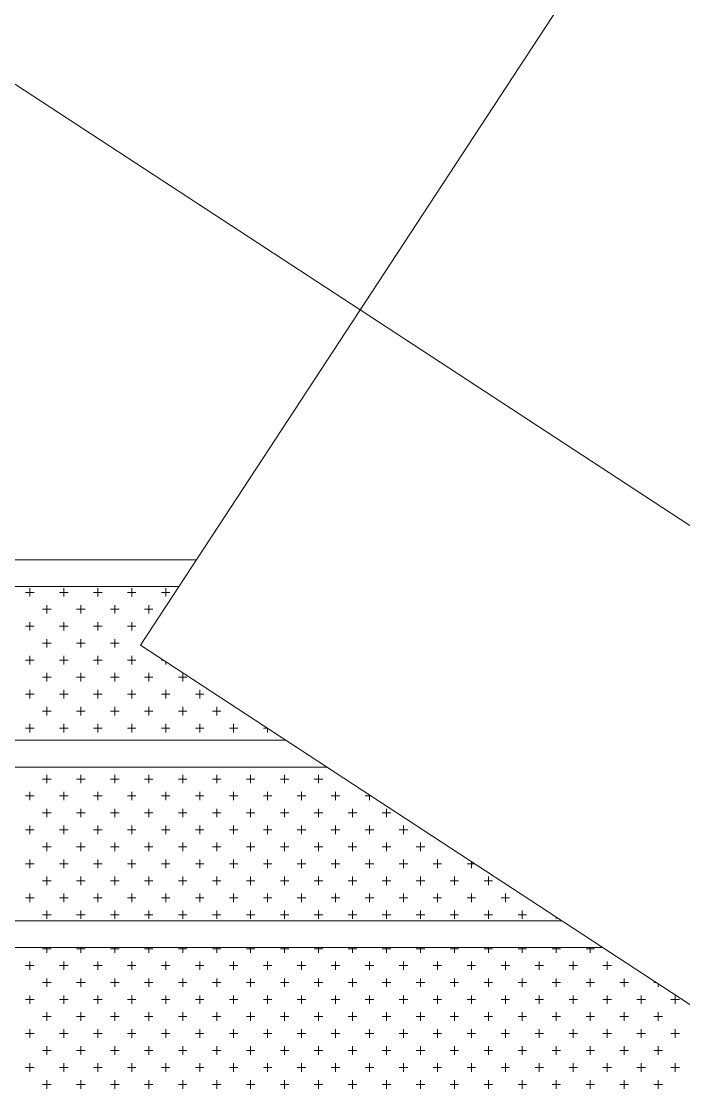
# Model space of a CAD drawing. Header units: millimetres. Extents: x -395 to 1008, y 9 to 692.
# Drawn here: x -312.488 to -310.011, y 27.542 to 31.537 of the extents above; entities that cross this region are included whole.
import ezdxf

# ---------------------------------------------------------------- set-up
doc = ezdxf.new("R2010")
doc.units = ezdxf.units.MM
doc.header["$LTSCALE"] = 0.1
doc.header["$MEASUREMENT"] = 0
doc.layers.add('.10 ultra fina', color=240, linetype='Continuous', lineweight=5)

# ---------------------------------------------------------------- blocks, each defined once
blk = doc.blocks.new('etwew')
at = {"layer": '.10 ultra fina', "color": 240, "lineweight": 5}
for p, q in [((385.5385, 95.9819), (381.1573, 89.2882)), ((379.4687, 92.1862), (381.9788, 90.5433)), ((381.9788, 90.5433), (384.4889, 88.9003)), ((356.4279, 89.6076), (381.3663, 89.6076)), ((356.4279, 89.5076), (381.3009, 89.5076)), ((380.728, 89.4862), (380.7597, 89.4862)), ((380.7439, 89.4703), (380.7439, 89.5021)), ((380.855, 89.4862), (380.8867, 89.4862)), ((380.8709, 89.4703), (380.8709, 89.5021)), ((380.982, 89.4862), (381.0137, 89.4862)), ((380.9979, 89.4703), (380.9979, 89.5021)), ((381.109, 89.4862), (381.1407, 89.4862)), ((381.1249, 89.4703), (381.1249, 89.5021)), ((381.236, 89.4862), (381.2677, 89.4862)), ((381.2519, 89.4703), (381.2519, 89.5021)), ((380.8074, 89.4068), (380.8074, 89.4386)), ((380.9344, 89.4068), (380.9344, 89.4386)), ((381.0614, 89.4068), (381.0614, 89.4386)), ((381.1884, 89.4068), (381.1884, 89.4386)), ((380.7915, 89.4227), (380.8232, 89.4227)), ((380.9185, 89.4227), (380.9502, 89.4227)), ((381.0455, 89.4227), (381.0772, 89.4227)), ((381.1725, 89.4227), (381.2042, 89.4227)), ((380.728, 89.3592), (380.7597, 89.3592)), ((380.7439, 89.3433), (380.7439, 89.3751)), ((380.855, 89.3592), (380.8867, 89.3592)), ((380.8709, 89.3433), (380.8709, 89.3751)), ((380.982, 89.3592), (381.0137, 89.3592)), ((380.9979, 89.3433), (380.9979, 89.3751)), ((381.109, 89.3592), (381.1407, 89.3592)), ((381.1249, 89.3433), (381.1249, 89.3751)), ((380.7915, 89.2957), (380.8232, 89.2957)), ((380.8074, 89.2798), (380.8074, 89.3116)), ((380.9185, 89.2957), (380.9502, 89.2957)), ((380.9344, 89.2798), (380.9344, 89.3116)), ((381.0455, 89.2957), (381.0772, 89.2957)), ((381.0614, 89.2798), (381.0614, 89.3116)), ((381.1573, 89.2882), (383.6674, 87.6453)), ((380.7439, 89.2163), (380.7439, 89.2481)), ((380.8709, 89.2163), (380.8709, 89.2481)), ((380.9979, 89.2163), (380.9979, 89.2481)), ((381.1249, 89.2163), (381.1249, 89.2481)), ((380.728, 89.2322), (380.7597, 89.2322)), ((380.855, 89.2322), (380.8867, 89.2322)), ((380.982, 89.2322), (381.0137, 89.2322)), ((381.109, 89.2322), (381.1407, 89.2322)), ((381.236, 89.2322), (381.2429, 89.2322)), ((381.2519, 89.2163), (381.2519, 89.2263)), ((380.7915, 89.1687), (380.8232, 89.1687)), ((380.8074, 89.1528), (380.8074, 89.1846)), ((380.9185, 89.1687), (380.9502, 89.1687)), ((380.9344, 89.1528), (380.9344, 89.1846)), ((381.0455, 89.1687), (381.0772, 89.1687)), ((381.0614, 89.1528), (381.0614, 89.1846)), ((381.1725, 89.1687), (381.2042, 89.1687)), ((381.1884, 89.1528), (381.1884, 89.1846)), ((381.2995, 89.1687), (381.3312, 89.1687)), ((381.3154, 89.1528), (381.3154, 89.1846)), ((380.7439, 89.0893), (380.7439, 89.1211)), ((380.8709, 89.0893), (380.8709, 89.1211)), ((380.9979, 89.0893), (380.9979, 89.1211)), ((381.1249, 89.0893), (381.1249, 89.1211)), ((381.2519, 89.0893), (381.2519, 89.1211)), ((381.3789, 89.0893), (381.3789, 89.1211)), ((380.728, 89.1052), (380.7597, 89.1052)), ((380.855, 89.1052), (380.8867, 89.1052)), ((380.982, 89.1052), (381.0137, 89.1052)), ((381.109, 89.1052), (381.1407, 89.1052)), ((381.236, 89.1052), (381.2677, 89.1052)), ((381.363, 89.1052), (381.3947, 89.1052)), ((380.7915, 89.0417), (380.8232, 89.0417)), ((380.8074, 89.0258), (380.8074, 89.0576)), ((380.9185, 89.0417), (380.9502, 89.0417)), ((380.9344, 89.0258), (380.9344, 89.0576)), ((381.0455, 89.0417), (381.0772, 89.0417)), ((381.0614, 89.0258), (381.0614, 89.0576)), ((381.1725, 89.0417), (381.2042, 89.0417)), ((381.1884, 89.0258), (381.1884, 89.0576)), ((381.2995, 89.0417), (381.3312, 89.0417)), ((381.3154, 89.0258), (381.3154, 89.0576)), ((381.4265, 89.0417), (381.4582, 89.0417)), ((381.4424, 89.0258), (381.4424, 89.0576)), ((380.7439, 88.9623), (380.7439, 88.9941)), ((380.8709, 88.9623), (380.8709, 88.9941)), ((380.9979, 88.9623), (380.9979, 88.9941)), ((381.1249, 88.9623), (381.1249, 88.9941)), ((381.2519, 88.9623), (381.2519, 88.9941)), ((381.3789, 88.9623), (381.3789, 88.9941)), ((381.5059, 88.9623), (381.5059, 88.9941)), ((380.728, 88.9782), (380.7597, 88.9782)), ((380.855, 88.9782), (380.8867, 88.9782)), ((380.982, 88.9782), (381.0137, 88.9782)), ((381.109, 88.9782), (381.1407, 88.9782)), ((381.236, 88.9782), (381.2677, 88.9782)), ((381.363, 88.9782), (381.3947, 88.9782)), ((381.49, 88.9782), (381.5217, 88.9782)), ((381.617, 88.9782), (381.631, 88.9782)), ((381.6329, 88.9623), (381.6329, 88.977)), ((356.4279, 88.9325), (381.7008, 88.9325)), ((356.4279, 88.8325), (381.8536, 88.8325)), ((380.8074, 88.7718), (380.8074, 88.8036)), ((380.9344, 88.7718), (380.9344, 88.8036)), ((381.0614, 88.7718), (381.0614, 88.8036)), ((381.1884, 88.7718), (381.1884, 88.8036)), ((381.3154, 88.7718), (381.3154, 88.8036)), ((381.4424, 88.7718), (381.4424, 88.8036)), ((381.5694, 88.7718), (381.5694, 88.8036)), ((381.6964, 88.7718), (381.6964, 88.8036)), ((381.8234, 88.7718), (381.8234, 88.8036)), ((380.7915, 88.7877), (380.8232, 88.7877)), ((380.9185, 88.7877), (380.9502, 88.7877)), ((381.0455, 88.7877), (381.0772, 88.7877)), ((381.1725, 88.7877), (381.2042, 88.7877)), ((381.2995, 88.7877), (381.3312, 88.7877)), ((381.4265, 88.7877), (381.4582, 88.7877)), ((381.5535, 88.7877), (381.5852, 88.7877)), ((381.6805, 88.7877), (381.7122, 88.7877)), ((381.8075, 88.7877), (381.8392, 88.7877)), ((380.728, 88.7242), (380.7597, 88.7242)), ((380.7439, 88.7083), (380.7439, 88.7401)), ((380.855, 88.7242), (380.8867, 88.7242)), ((380.8709, 88.7083), (380.8709, 88.7401)), ((380.982, 88.7242), (381.0137, 88.7242)), ((380.9979, 88.7083), (380.9979, 88.7401)), ((381.109, 88.7242), (381.1407, 88.7242)), ((381.1249, 88.7083), (381.1249, 88.7401)), ((381.236, 88.7242), (381.2677, 88.7242)), ((381.2519, 88.7083), (381.2519, 88.7401)), ((381.363, 88.7242), (381.3947, 88.7242)), ((381.3789, 88.7083), (381.3789, 88.7401)), ((381.49, 88.7242), (381.5217, 88.7242)), ((381.5059, 88.7083), (381.5059, 88.7401)), ((381.617, 88.7242), (381.6487, 88.7242)), ((381.6329, 88.7083), (381.6329, 88.7401)), ((381.744, 88.7242), (381.7757, 88.7242)), ((381.7599, 88.7083), (381.7599, 88.7401)), ((381.871, 88.7242), (381.9027, 88.7242)), ((381.8869, 88.7083), (381.8869, 88.7401)), ((381.998, 88.7242), (382.019, 88.7242)), ((382.0139, 88.7083), (382.0139, 88.7276)), ((380.8074, 88.6448), (380.8074, 88.6766)), ((380.9344, 88.6448), (380.9344, 88.6766)), ((381.0614, 88.6448), (381.0614, 88.6766)), ((381.1884, 88.6448), (381.1884, 88.6766)), ((381.3154, 88.6448), (381.3154, 88.6766)), ((381.4424, 88.6448), (381.4424, 88.6766)), ((381.5694, 88.6448), (381.5694, 88.6766)), ((381.6964, 88.6448), (381.6964, 88.6766)), ((381.8234, 88.6448), (381.8234, 88.6766)), ((381.9504, 88.6448), (381.9504, 88.6766)), ((382.0774, 88.6448), (382.0774, 88.6766)), ((380.7915, 88.6607), (380.8232, 88.6607)), ((380.9185, 88.6607), (380.9502, 88.6607)), ((381.0455, 88.6607), (381.0772, 88.6607)), ((381.1725, 88.6607), (381.2042, 88.6607)), ((381.2995, 88.6607), (381.3312, 88.6607)), ((381.4265, 88.6607), (381.4582, 88.6607)), ((381.5535, 88.6607), (381.5852, 88.6607)), ((381.6805, 88.6607), (381.7122, 88.6607)), ((381.8075, 88.6607), (381.8392, 88.6607)), ((381.9345, 88.6607), (381.9662, 88.6607)), ((382.0615, 88.6607), (382.0932, 88.6607)), ((380.728, 88.5972), (380.7597, 88.5972)), ((380.7439, 88.5813), (380.7439, 88.6131)), ((380.855, 88.5972), (380.8867, 88.5972)), ((380.8709, 88.5813), (380.8709, 88.6131)), ((380.982, 88.5972), (381.0137, 88.5972)), ((380.9979, 88.5813), (380.9979, 88.6131)), ((381.109, 88.5972), (381.1407, 88.5972)), ((381.1249, 88.5813), (381.1249, 88.6131)), ((381.236, 88.5972), (381.2677, 88.5972)), ((381.2519, 88.5813), (381.2519, 88.6131)), ((381.363, 88.5972), (381.3947, 88.5972)), ((381.3789, 88.5813), (381.3789, 88.6131)), ((381.49, 88.5972), (381.5217, 88.5972)), ((381.5059, 88.5813), (381.5059, 88.6131)), ((381.617, 88.5972), (381.6487, 88.5972)), ((381.6329, 88.5813), (381.6329, 88.6131)), ((381.744, 88.5972), (381.7757, 88.5972)), ((381.7599, 88.5813), (381.7599, 88.6131)), ((381.871, 88.5972), (381.9027, 88.5972)), ((381.8869, 88.5813), (381.8869, 88.6131)), ((381.998, 88.5972), (382.0297, 88.5972)), ((382.0139, 88.5813), (382.0139, 88.6131)), ((382.125, 88.5972), (382.1567, 88.5972)), ((382.1409, 88.5813), (382.1409, 88.6131)), ((380.7915, 88.5337), (380.8232, 88.5337)), ((380.8074, 88.5178), (380.8074, 88.5496)), ((380.9185, 88.5337), (380.9502, 88.5337)), ((380.9344, 88.5178), (380.9344, 88.5496)), ((381.0455, 88.5337), (381.0772, 88.5337)), ((381.0614, 88.5178), (381.0614, 88.5496)), ((381.1725, 88.5337), (381.2042, 88.5337)), ((381.1884, 88.5178), (381.1884, 88.5496)), ((381.2995, 88.5337), (381.3312, 88.5337)), ((381.3154, 88.5178), (381.3154, 88.5496)), ((381.4265, 88.5337), (381.4582, 88.5337)), ((381.4424, 88.5178), (381.4424, 88.5496)), ((381.5535, 88.5337), (381.5852, 88.5337)), ((381.5694, 88.5178), (381.5694, 88.5496)), ((381.6805, 88.5337), (381.7122, 88.5337)), ((381.6964, 88.5178), (381.6964, 88.5496)), ((381.8075, 88.5337), (381.8392, 88.5337)), ((381.8234, 88.5178), (381.8234, 88.5496)), ((381.9345, 88.5337), (381.9662, 88.5337)), ((381.9504, 88.5178), (381.9504, 88.5496)), ((382.0615, 88.5337), (382.0932, 88.5337)), ((382.0774, 88.5178), (382.0774, 88.5496)), ((382.1885, 88.5337), (382.2202, 88.5337)), ((382.2044, 88.5178), (382.2044, 88.5496)), ((382.3314, 88.5178), (382.3314, 88.5198)), ((380.7439, 88.4543), (380.7439, 88.4861)), ((380.8709, 88.4543), (380.8709, 88.4861)), ((380.9979, 88.4543), (380.9979, 88.4861)), ((381.1249, 88.4543), (381.1249, 88.4861)), ((381.2519, 88.4543), (381.2519, 88.4861)), ((381.3789, 88.4543), (381.3789, 88.4861)), ((381.5059, 88.4543), (381.5059, 88.4861)), ((381.6329, 88.4543), (381.6329, 88.4861)), ((381.7599, 88.4543), (381.7599, 88.4861)), ((381.8869, 88.4543), (381.8869, 88.4861)), ((382.0139, 88.4543), (382.0139, 88.4861)), ((382.1409, 88.4543), (382.1409, 88.4861)), ((382.2679, 88.4543), (382.2679, 88.4861)), ((382.3949, 88.4543), (382.3949, 88.4782)), ((380.728, 88.4702), (380.7597, 88.4702)), ((380.855, 88.4702), (380.8867, 88.4702)), ((380.982, 88.4702), (381.0137, 88.4702)), ((381.109, 88.4702), (381.1407, 88.4702)), ((381.236, 88.4702), (381.2677, 88.4702)), ((381.363, 88.4702), (381.3947, 88.4702)), ((381.49, 88.4702), (381.5217, 88.4702)), ((381.617, 88.4702), (381.6487, 88.4702)), ((381.744, 88.4702), (381.7757, 88.4702)), ((381.871, 88.4702), (381.9027, 88.4702)), ((381.998, 88.4702), (382.0297, 88.4702)), ((382.125, 88.4702), (382.1567, 88.4702)), ((382.252, 88.4702), (382.2837, 88.4702)), ((382.379, 88.4702), (382.4071, 88.4702)), ((380.7915, 88.4067), (380.8232, 88.4067)), ((380.8074, 88.3908), (380.8074, 88.4226)), ((380.9185, 88.4067), (380.9502, 88.4067)), ((380.9344, 88.3908), (380.9344, 88.4226)), ((381.0455, 88.4067), (381.0772, 88.4067)), ((381.0614, 88.3908), (381.0614, 88.4226)), ((381.1725, 88.4067), (381.2042, 88.4067)), ((381.1884, 88.3908), (381.1884, 88.4226)), ((381.2995, 88.4067), (381.3312, 88.4067)), ((381.3154, 88.3908), (381.3154, 88.4226)), ((381.4265, 88.4067), (381.4582, 88.4067)), ((381.4424, 88.3908), (381.4424, 88.4226)), ((381.5535, 88.4067), (381.5852, 88.4067)), ((381.5694, 88.3908), (381.5694, 88.4226)), ((381.6805, 88.4067), (381.7122, 88.4067)), ((381.6964, 88.3908), (381.6964, 88.4226)), ((381.8075, 88.4067), (381.8392, 88.4067)), ((381.8234, 88.3908), (381.8234, 88.4226)), ((381.9345, 88.4067), (381.9662, 88.4067)), ((381.9504, 88.3908), (381.9504, 88.4226)), ((382.0615, 88.4067), (382.0932, 88.4067)), ((382.0774, 88.3908), (382.0774, 88.4226)), ((382.1885, 88.4067), (382.2202, 88.4067)), ((382.2044, 88.3908), (382.2044, 88.4226)), ((382.3155, 88.4067), (382.3472, 88.4067)), ((382.3314, 88.3908), (382.3314, 88.4226)), ((382.4425, 88.4067), (382.4742, 88.4067)), ((382.4584, 88.3908), (382.4584, 88.4226)), ((380.7439, 88.3273), (380.7439, 88.3591)), ((380.8709, 88.3273), (380.8709, 88.3591)), ((380.9979, 88.3273), (380.9979, 88.3591)), ((381.1249, 88.3273), (381.1249, 88.3591)), ((381.2519, 88.3273), (381.2519, 88.3591)), ((381.3789, 88.3273), (381.3789, 88.3591)), ((381.5059, 88.3273), (381.5059, 88.3591)), ((381.6329, 88.3273), (381.6329, 88.3591)), ((381.7599, 88.3273), (381.7599, 88.3591)), ((381.8869, 88.3273), (381.8869, 88.3591)), ((382.0139, 88.3273), (382.0139, 88.3591)), ((382.1409, 88.3273), (382.1409, 88.3591)), ((382.2679, 88.3273), (382.2679, 88.3591)), ((382.3949, 88.3273), (382.3949, 88.3591)), ((382.5219, 88.3273), (382.5219, 88.3591)), ((380.728, 88.3432), (380.7597, 88.3432)), ((380.855, 88.3432), (380.8867, 88.3432)), ((380.982, 88.3432), (381.0137, 88.3432)), ((381.109, 88.3432), (381.1407, 88.3432)), ((381.236, 88.3432), (381.2677, 88.3432)), ((381.363, 88.3432), (381.3947, 88.3432)), ((381.49, 88.3432), (381.5217, 88.3432)), ((381.617, 88.3432), (381.6487, 88.3432)), ((381.744, 88.3432), (381.7757, 88.3432)), ((381.871, 88.3432), (381.9027, 88.3432)), ((381.998, 88.3432), (382.0297, 88.3432)), ((382.125, 88.3432), (382.1567, 88.3432)), ((382.252, 88.3432), (382.2837, 88.3432)), ((382.379, 88.3432), (382.4107, 88.3432)), ((382.506, 88.3432), (382.5377, 88.3432)), ((380.7915, 88.2797), (380.8232, 88.2797)), ((380.8074, 88.2638), (380.8074, 88.2956)), ((380.9185, 88.2797), (380.9502, 88.2797)), ((380.9344, 88.2638), (380.9344, 88.2956)), ((381.0455, 88.2797), (381.0772, 88.2797)), ((381.0614, 88.2638), (381.0614, 88.2956)), ((381.1725, 88.2797), (381.2042, 88.2797)), ((381.1884, 88.2638), (381.1884, 88.2956)), ((381.2995, 88.2797), (381.3312, 88.2797)), ((381.3154, 88.2638), (381.3154, 88.2956)), ((381.4265, 88.2797), (381.4582, 88.2797)), ((381.4424, 88.2638), (381.4424, 88.2956)), ((381.5535, 88.2797), (381.5852, 88.2797)), ((381.5694, 88.2638), (381.5694, 88.2956)), ((381.6805, 88.2797), (381.7122, 88.2797)), ((381.6964, 88.2638), (381.6964, 88.2956)), ((381.8075, 88.2797), (381.8392, 88.2797)), ((381.8234, 88.2638), (381.8234, 88.2956)), ((381.9345, 88.2797), (381.9662, 88.2797)), ((381.9504, 88.2638), (381.9504, 88.2956)), ((382.0615, 88.2797), (382.0932, 88.2797)), ((382.0774, 88.2638), (382.0774, 88.2956)), ((382.1885, 88.2797), (382.2202, 88.2797)), ((382.2044, 88.2638), (382.2044, 88.2956)), ((382.3155, 88.2797), (382.3472, 88.2797)), ((382.3314, 88.2638), (382.3314, 88.2956)), ((382.4425, 88.2797), (382.4742, 88.2797)), ((382.4584, 88.2638), (382.4584, 88.2956)), ((382.5695, 88.2797), (382.6012, 88.2797)), ((382.5854, 88.2638), (382.5854, 88.2956)), ((382.6965, 88.2797), (382.6981, 88.2797)), ((356.4279, 88.2574), (382.7322, 88.2574)), ((382.7124, 88.2638), (382.7124, 88.2704)), ((356.4279, 88.1574), (382.885, 88.1574)), ((380.8074, 88.1368), (380.8074, 88.1574)), ((380.9344, 88.1368), (380.9344, 88.1574)), ((381.0614, 88.1368), (381.0614, 88.1574)), ((381.1884, 88.1368), (381.1884, 88.1574)), ((381.3154, 88.1368), (381.3154, 88.1574)), ((381.4424, 88.1368), (381.4424, 88.1574)), ((381.5694, 88.1368), (381.5694, 88.1574)), ((381.6964, 88.1368), (381.6964, 88.1574)), ((381.8234, 88.1368), (381.8234, 88.1574)), ((381.9504, 88.1368), (381.9504, 88.1574)), ((382.0774, 88.1368), (382.0774, 88.1574)), ((382.2044, 88.1368), (382.2044, 88.1574)), ((382.3314, 88.1368), (382.3314, 88.1574)), ((382.4584, 88.1368), (382.4584, 88.1574)), ((382.5854, 88.1368), (382.5854, 88.1574)), ((382.7124, 88.1368), (382.7124, 88.1574)), ((382.8394, 88.1368), (382.8394, 88.1574)), ((380.7915, 88.1527), (380.8232, 88.1527)), ((380.9185, 88.1527), (380.9502, 88.1527)), ((381.0455, 88.1527), (381.0772, 88.1527)), ((381.1725, 88.1527), (381.2042, 88.1527)), ((381.2995, 88.1527), (381.3312, 88.1527)), ((381.4265, 88.1527), (381.4582, 88.1527)), ((381.5535, 88.1527), (381.5852, 88.1527)), ((381.6805, 88.1527), (381.7122, 88.1527)), ((381.8075, 88.1527), (381.8392, 88.1527)), ((381.9345, 88.1527), (381.9662, 88.1527)), ((382.0615, 88.1527), (382.0932, 88.1527)), ((382.1885, 88.1527), (382.2202, 88.1527)), ((382.3155, 88.1527), (382.3472, 88.1527)), ((382.4425, 88.1527), (382.4742, 88.1527)), ((382.5695, 88.1527), (382.6012, 88.1527)), ((382.6965, 88.1527), (382.7282, 88.1527)), ((382.8235, 88.1527), (382.8552, 88.1527)), ((380.728, 88.0892), (380.7597, 88.0892)), ((380.7439, 88.0733), (380.7439, 88.1051)), ((380.855, 88.0892), (380.8867, 88.0892)), ((380.8709, 88.0733), (380.8709, 88.1051)), ((380.982, 88.0892), (381.0137, 88.0892)), ((380.9979, 88.0733), (380.9979, 88.1051)), ((381.109, 88.0892), (381.1407, 88.0892)), ((381.1249, 88.0733), (381.1249, 88.1051)), ((381.236, 88.0892), (381.2677, 88.0892)), ((381.2519, 88.0733), (381.2519, 88.1051)), ((381.363, 88.0892), (381.3947, 88.0892)), ((381.3789, 88.0733), (381.3789, 88.1051)), ((381.49, 88.0892), (381.5217, 88.0892)), ((381.5059, 88.0733), (381.5059, 88.1051)), ((381.617, 88.0892), (381.6487, 88.0892)), ((381.6329, 88.0733), (381.6329, 88.1051)), ((381.744, 88.0892), (381.7757, 88.0892)), ((381.7599, 88.0733), (381.7599, 88.1051)), ((381.871, 88.0892), (381.9027, 88.0892)), ((381.8869, 88.0733), (381.8869, 88.1051)), ((381.998, 88.0892), (382.0297, 88.0892)), ((382.0139, 88.0733), (382.0139, 88.1051)), ((382.125, 88.0892), (382.1567, 88.0892)), ((382.1409, 88.0733), (382.1409, 88.1051)), ((382.252, 88.0892), (382.2837, 88.0892)), ((382.2679, 88.0733), (382.2679, 88.1051)), ((382.379, 88.0892), (382.4107, 88.0892)), ((382.3949, 88.0733), (382.3949, 88.1051)), ((382.506, 88.0892), (382.5377, 88.0892)), ((382.5219, 88.0733), (382.5219, 88.1051)), ((382.633, 88.0892), (382.6647, 88.0892)), ((382.6489, 88.0733), (382.6489, 88.1051)), ((382.76, 88.0892), (382.7917, 88.0892)), ((382.7759, 88.0733), (382.7759, 88.1051)), ((382.887, 88.0892), (382.9187, 88.0892)), ((382.9029, 88.0733), (382.9029, 88.1051)), ((380.8074, 88.0098), (380.8074, 88.0416)), ((380.9344, 88.0098), (380.9344, 88.0416)), ((381.0614, 88.0098), (381.0614, 88.0416)), ((381.1884, 88.0098), (381.1884, 88.0416)), ((381.3154, 88.0098), (381.3154, 88.0416)), ((381.4424, 88.0098), (381.4424, 88.0416)), ((381.5694, 88.0098), (381.5694, 88.0416)), ((381.6964, 88.0098), (381.6964, 88.0416)), ((381.8234, 88.0098), (381.8234, 88.0416)), ((381.9504, 88.0098), (381.9504, 88.0416)), ((382.0774, 88.0098), (382.0774, 88.0416)), ((382.2044, 88.0098), (382.2044, 88.0416)), ((382.3314, 88.0098), (382.3314, 88.0416)), ((382.4584, 88.0098), (382.4584, 88.0416)), ((382.5854, 88.0098), (382.5854, 88.0416)), ((382.7124, 88.0098), (382.7124, 88.0416)), ((382.8394, 88.0098), (382.8394, 88.0416)), ((382.9664, 88.0098), (382.9664, 88.0416)), ((380.7915, 88.0257), (380.8232, 88.0257)), ((380.9185, 88.0257), (380.9502, 88.0257)), ((381.0455, 88.0257), (381.0772, 88.0257)), ((381.1725, 88.0257), (381.2042, 88.0257)), ((381.2995, 88.0257), (381.3312, 88.0257)), ((381.4265, 88.0257), (381.4582, 88.0257)), ((381.5535, 88.0257), (381.5852, 88.0257)), ((381.6805, 88.0257), (381.7122, 88.0257)), ((381.8075, 88.0257), (381.8392, 88.0257)), ((381.9345, 88.0257), (381.9662, 88.0257)), ((382.0615, 88.0257), (382.0932, 88.0257)), ((382.1885, 88.0257), (382.2202, 88.0257)), ((382.3155, 88.0257), (382.3472, 88.0257)), ((382.4425, 88.0257), (382.4742, 88.0257)), ((382.5695, 88.0257), (382.6012, 88.0257)), ((382.6965, 88.0257), (382.7282, 88.0257)), ((382.8235, 88.0257), (382.8552, 88.0257)), ((382.9505, 88.0257), (382.9822, 88.0257)), ((383.0775, 88.0257), (383.0862, 88.0257)), ((383.0934, 88.0098), (383.0934, 88.021)), ((380.728, 87.9622), (380.7597, 87.9622)), ((380.7439, 87.9463), (380.7439, 87.9781)), ((380.855, 87.9622), (380.8867, 87.9622)), ((380.8709, 87.9463), (380.8709, 87.9781)), ((380.982, 87.9622), (381.0137, 87.9622)), ((380.9979, 87.9463), (380.9979, 87.9781)), ((381.109, 87.9622), (381.1407, 87.9622)), ((381.1249, 87.9463), (381.1249, 87.9781)), ((381.236, 87.9622), (381.2677, 87.9622)), ((381.2519, 87.9463), (381.2519, 87.9781)), ((381.363, 87.9622), (381.3947, 87.9622)), ((381.3789, 87.9463), (381.3789, 87.9781)), ((381.49, 87.9622), (381.5217, 87.9622)), ((381.5059, 87.9463), (381.5059, 87.9781)), ((381.617, 87.9622), (381.6487, 87.9622)), ((381.6329, 87.9463), (381.6329, 87.9781)), ((381.744, 87.9622), (381.7757, 87.9622)), ((381.7599, 87.9463), (381.7599, 87.9781)), ((381.871, 87.9622), (381.9027, 87.9622)), ((381.8869, 87.9463), (381.8869, 87.9781)), ((381.998, 87.9622), (382.0297, 87.9622)), ((382.0139, 87.9463), (382.0139, 87.9781)), ((382.125, 87.9622), (382.1567, 87.9622)), ((382.1409, 87.9463), (382.1409, 87.9781)), ((382.252, 87.9622), (382.2837, 87.9622)), ((382.2679, 87.9463), (382.2679, 87.9781)), ((382.379, 87.9622), (382.4107, 87.9622)), ((382.3949, 87.9463), (382.3949, 87.9781)), ((382.506, 87.9622), (382.5377, 87.9622)), ((382.5219, 87.9463), (382.5219, 87.9781)), ((382.633, 87.9622), (382.6647, 87.9622)), ((382.6489, 87.9463), (382.6489, 87.9781)), ((382.76, 87.9622), (382.7917, 87.9622)), ((382.7759, 87.9463), (382.7759, 87.9781)), ((382.887, 87.9622), (382.9187, 87.9622)), ((382.9029, 87.9463), (382.9029, 87.9781)), ((383.014, 87.9622), (383.0457, 87.9622)), ((383.0299, 87.9463), (383.0299, 87.9781)), ((383.141, 87.9622), (383.1727, 87.9622)), ((383.1569, 87.9463), (383.1569, 87.9781)), ((380.7915, 87.8987), (380.8232, 87.8987)), ((380.8074, 87.8828), (380.8074, 87.9146)), ((380.9185, 87.8987), (380.9502, 87.8987)), ((380.9344, 87.8828), (380.9344, 87.9146)), ((381.0455, 87.8987), (381.0772, 87.8987)), ((381.0614, 87.8828), (381.0614, 87.9146)), ((381.1725, 87.8987), (381.2042, 87.8987)), ((381.1884, 87.8828), (381.1884, 87.9146)), ((381.2995, 87.8987), (381.3312, 87.8987)), ((381.3154, 87.8828), (381.3154, 87.9146)), ((381.4265, 87.8987), (381.4582, 87.8987)), ((381.4424, 87.8828), (381.4424, 87.9146)), ((381.5535, 87.8987), (381.5852, 87.8987)), ((381.5694, 87.8828), (381.5694, 87.9146)), ((381.6805, 87.8987), (381.7122, 87.8987)), ((381.6964, 87.8828), (381.6964, 87.9146)), ((381.8075, 87.8987), (381.8392, 87.8987)), ((381.8234, 87.8828), (381.8234, 87.9146)), ((381.9345, 87.8987), (381.9662, 87.8987)), ((381.9504, 87.8828), (381.9504, 87.9146)), ((382.0615, 87.8987), (382.0932, 87.8987)), ((382.0774, 87.8828), (382.0774, 87.9146)), ((382.1885, 87.8987), (382.2202, 87.8987)), ((382.2044, 87.8828), (382.2044, 87.9146)), ((382.3155, 87.8987), (382.3472, 87.8987)), ((382.3314, 87.8828), (382.3314, 87.9146)), ((382.4425, 87.8987), (382.4742, 87.8987)), ((382.4584, 87.8828), (382.4584, 87.9146)), ((382.5695, 87.8987), (382.6012, 87.8987)), ((382.5854, 87.8828), (382.5854, 87.9146)), ((382.6965, 87.8987), (382.7282, 87.8987)), ((382.7124, 87.8828), (382.7124, 87.9146)), ((382.8235, 87.8987), (382.8552, 87.8987)), ((382.8394, 87.8828), (382.8394, 87.9146)), ((382.9505, 87.8987), (382.9822, 87.8987)), ((382.9664, 87.8828), (382.9664, 87.9146)), ((383.0775, 87.8987), (383.1092, 87.8987)), ((383.0934, 87.8828), (383.0934, 87.9146)), ((380.7439, 87.8193), (380.7439, 87.8511)), ((380.8709, 87.8193), (380.8709, 87.8511)), ((380.9979, 87.8193), (380.9979, 87.8511)), ((381.1249, 87.8193), (381.1249, 87.8511)), ((381.2519, 87.8193), (381.2519, 87.8511)), ((381.3789, 87.8193), (381.3789, 87.8511)), ((381.5059, 87.8193), (381.5059, 87.8511)), ((381.6329, 87.8193), (381.6329, 87.8511)), ((381.7599, 87.8193), (381.7599, 87.8511)), ((381.8869, 87.8193), (381.8869, 87.8511)), ((382.0139, 87.8193), (382.0139, 87.8511)), ((382.1409, 87.8193), (382.1409, 87.8511)), ((382.2679, 87.8193), (382.2679, 87.8511)), ((382.3949, 87.8193), (382.3949, 87.8511)), ((382.5219, 87.8193), (382.5219, 87.8511)), ((382.6489, 87.8193), (382.6489, 87.8511)), ((382.7759, 87.8193), (382.7759, 87.8511)), ((382.9029, 87.8193), (382.9029, 87.8511)), ((383.0299, 87.8193), (383.0299, 87.8511)), ((383.1569, 87.8193), (383.1569, 87.8511)), ((380.728, 87.8352), (380.7597, 87.8352)), ((380.855, 87.8352), (380.8867, 87.8352)), ((380.982, 87.8352), (381.0137, 87.8352)), ((381.109, 87.8352), (381.1407, 87.8352)), ((381.236, 87.8352), (381.2677, 87.8352)), ((381.363, 87.8352), (381.3947, 87.8352)), ((381.49, 87.8352), (381.5217, 87.8352)), ((381.617, 87.8352), (381.6487, 87.8352)), ((381.744, 87.8352), (381.7757, 87.8352)), ((381.871, 87.8352), (381.9027, 87.8352)), ((381.998, 87.8352), (382.0297, 87.8352)), ((382.125, 87.8352), (382.1567, 87.8352)), ((382.252, 87.8352), (382.2837, 87.8352)), ((382.379, 87.8352), (382.4107, 87.8352)), ((382.506, 87.8352), (382.5377, 87.8352)), ((382.633, 87.8352), (382.6647, 87.8352)), ((382.76, 87.8352), (382.7917, 87.8352)), ((382.887, 87.8352), (382.9187, 87.8352)), ((383.014, 87.8352), (383.0457, 87.8352)), ((383.141, 87.8352), (383.1727, 87.8352)), ((380.7915, 87.7717), (380.8232, 87.7717)), ((380.8074, 87.7558), (380.8074, 87.7876)), ((380.9185, 87.7717), (380.9502, 87.7717)), ((380.9344, 87.7558), (380.9344, 87.7876)), ((381.0455, 87.7717), (381.0772, 87.7717)), ((381.0614, 87.7558), (381.0614, 87.7876)), ((381.1725, 87.7717), (381.2042, 87.7717)), ((381.1884, 87.7558), (381.1884, 87.7876)), ((381.2995, 87.7717), (381.3312, 87.7717)), ((381.3154, 87.7558), (381.3154, 87.7876)), ((381.4265, 87.7717), (381.4582, 87.7717)), ((381.4424, 87.7558), (381.4424, 87.7876)), ((381.5535, 87.7717), (381.5852, 87.7717)), ((381.5694, 87.7558), (381.5694, 87.7876)), ((381.6805, 87.7717), (381.7122, 87.7717)), ((381.6964, 87.7558), (381.6964, 87.7876)), ((381.8075, 87.7717), (381.8392, 87.7717)), ((381.8234, 87.7558), (381.8234, 87.7876)), ((381.9345, 87.7717), (381.9662, 87.7717)), ((381.9504, 87.7558), (381.9504, 87.7876)), ((382.0615, 87.7717), (382.0932, 87.7717)), ((382.0774, 87.7558), (382.0774, 87.7876)), ((382.1885, 87.7717), (382.2202, 87.7717)), ((382.2044, 87.7558), (382.2044, 87.7876)), ((382.3155, 87.7717), (382.3472, 87.7717)), ((382.3314, 87.7558), (382.3314, 87.7876)), ((382.4425, 87.7717), (382.4742, 87.7717)), ((382.4584, 87.7558), (382.4584, 87.7876)), ((382.5695, 87.7717), (382.6012, 87.7717)), ((382.5854, 87.7558), (382.5854, 87.7876)), ((382.6965, 87.7717), (382.7282, 87.7717)), ((382.7124, 87.7558), (382.7124, 87.7876)), ((382.8235, 87.7717), (382.8552, 87.7717)), ((382.8394, 87.7558), (382.8394, 87.7876)), ((382.9505, 87.7717), (382.9822, 87.7717)), ((382.9664, 87.7558), (382.9664, 87.7876)), ((383.0775, 87.7717), (383.1092, 87.7717)), ((383.0934, 87.7558), (383.0934, 87.7876)), ((380.7439, 87.6923), (380.7439, 87.7241)), ((380.8709, 87.6923), (380.8709, 87.7241)), ((380.9979, 87.6923), (380.9979, 87.7241)), ((381.1249, 87.6923), (381.1249, 87.7241)), ((381.2519, 87.6923), (381.2519, 87.7241)), ((381.3789, 87.6923), (381.3789, 87.7241)), ((381.5059, 87.6923), (381.5059, 87.7241)), ((381.6329, 87.6923), (381.6329, 87.7241)), ((381.7599, 87.6923), (381.7599, 87.7241)), ((381.8869, 87.6923), (381.8869, 87.7241)), ((382.0139, 87.6923), (382.0139, 87.7241)), ((382.1409, 87.6923), (382.1409, 87.7241)), ((382.2679, 87.6923), (382.2679, 87.7241)), ((382.3949, 87.6923), (382.3949, 87.7241)), ((382.5219, 87.6923), (382.5219, 87.7241)), ((382.6489, 87.6923), (382.6489, 87.7241)), ((382.7759, 87.6923), (382.7759, 87.7241)), ((382.9029, 87.6923), (382.9029, 87.7241)), ((383.0299, 87.6923), (383.0299, 87.7241)), ((383.1569, 87.6923), (383.1569, 87.7241)), ((380.728, 87.7082), (380.7597, 87.7082)), ((380.855, 87.7082), (380.8867, 87.7082)), ((380.982, 87.7082), (381.0137, 87.7082)), ((381.109, 87.7082), (381.1407, 87.7082)), ((381.236, 87.7082), (381.2677, 87.7082)), ((381.363, 87.7082), (381.3947, 87.7082)), ((381.49, 87.7082), (381.5217, 87.7082)), ((381.617, 87.7082), (381.6487, 87.7082)), ((381.744, 87.7082), (381.7757, 87.7082)), ((381.871, 87.7082), (381.9027, 87.7082)), ((381.998, 87.7082), (382.0297, 87.7082)), ((382.125, 87.7082), (382.1567, 87.7082)), ((382.252, 87.7082), (382.2837, 87.7082)), ((382.379, 87.7082), (382.4107, 87.7082)), ((382.506, 87.7082), (382.5377, 87.7082)), ((382.633, 87.7082), (382.6647, 87.7082)), ((382.76, 87.7082), (382.7917, 87.7082)), ((382.887, 87.7082), (382.9187, 87.7082)), ((383.014, 87.7082), (383.0457, 87.7082)), ((383.141, 87.7082), (383.1727, 87.7082)), ((380.7915, 87.6447), (380.8232, 87.6447)), ((380.8074, 87.6288), (380.8074, 87.6606)), ((380.9185, 87.6447), (380.9502, 87.6447)), ((380.9344, 87.6288), (380.9344, 87.6606)), ((381.0455, 87.6447), (381.0772, 87.6447)), ((381.0614, 87.6288), (381.0614, 87.6606)), ((381.1725, 87.6447), (381.2042, 87.6447)), ((381.1884, 87.6288), (381.1884, 87.6606)), ((381.2995, 87.6447), (381.3312, 87.6447)), ((381.3154, 87.6288), (381.3154, 87.6606)), ((381.4265, 87.6447), (381.4582, 87.6447)), ((381.4424, 87.6288), (381.4424, 87.6606)), ((381.5535, 87.6447), (381.5852, 87.6447)), ((381.5694, 87.6288), (381.5694, 87.6606)), ((381.6805, 87.6447), (381.7122, 87.6447)), ((381.6964, 87.6288), (381.6964, 87.6606)), ((381.8075, 87.6447), (381.8392, 87.6447)), ((381.8234, 87.6288), (381.8234, 87.6606)), ((381.9345, 87.6447), (381.9662, 87.6447)), ((381.9504, 87.6288), (381.9504, 87.6606)), ((382.0615, 87.6447), (382.0932, 87.6447)), ((382.0774, 87.6288), (382.0774, 87.6606)), ((382.1885, 87.6447), (382.2202, 87.6447)), ((382.2044, 87.6288), (382.2044, 87.6606)), ((382.3155, 87.6447), (382.3472, 87.6447)), ((382.3314, 87.6288), (382.3314, 87.6606)), ((382.4425, 87.6447), (382.4742, 87.6447)), ((382.4584, 87.6288), (382.4584, 87.6606)), ((382.5695, 87.6447), (382.6012, 87.6447)), ((382.5854, 87.6288), (382.5854, 87.6606)), ((382.6965, 87.6447), (382.7282, 87.6447)), ((382.7124, 87.6288), (382.7124, 87.6606)), ((382.8235, 87.6447), (382.8552, 87.6447)), ((382.8394, 87.6288), (382.8394, 87.6606)), ((382.9505, 87.6447), (382.9822, 87.6447)), ((382.9664, 87.6288), (382.9664, 87.6606)), ((383.0775, 87.6447), (383.1092, 87.6447)), ((383.0934, 87.6288), (383.0934, 87.6606))]:
    blk.add_line(p, q, dxfattribs=at)

msp = doc.modelspace()

# ---------------------------------------------------------------- block references
at = {"layer": '.10 ultra fina', "color": 240, "lineweight": 5}
msp.add_blockref('etwew', (-693.1998, -60.0867), dxfattribs=at)

doc.saveas('drawing.dxf')
